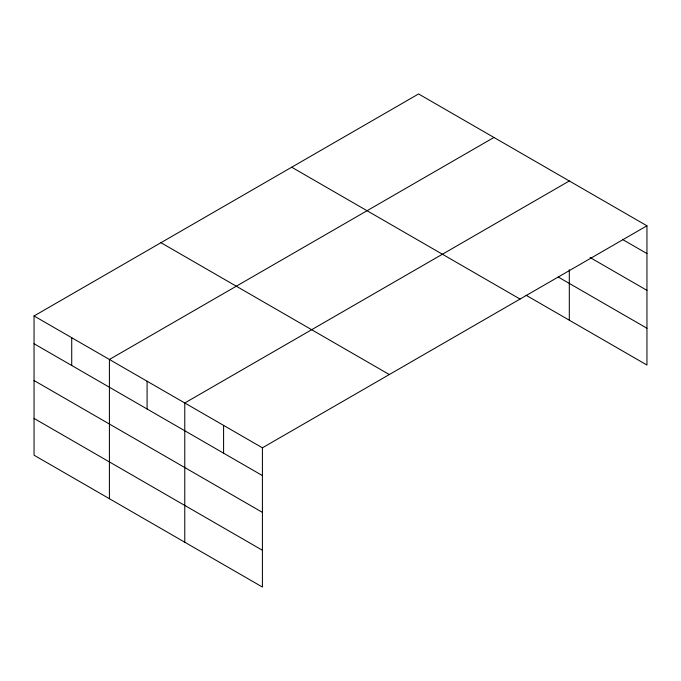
<?xml version="1.0" encoding="UTF-8"?>
<svg xmlns="http://www.w3.org/2000/svg" width="681" height="681" viewBox="0 0 681 681"><rect width="100%" height="100%" fill="white"/><g stroke="black" fill="none" stroke-linecap="round" stroke-linejoin="round"><path stroke-width="1.02" d="M646.95 225.794L418.585 93.952L34.05 315.967L34.05 455.206L262.415 587.048L262.415 447.809L646.95 225.794L646.95 365.033L526.115 295.273M493.946 137.46L109.411 359.474L109.411 498.713M569.307 180.967L184.772 402.982L184.772 542.221M622.57 239.499L646.95 253.57M590.069 257.52L646.95 290.353M558.275 277.056L646.95 328.251M291.689 167.22L520.054 299.061M160.946 242.7L389.311 374.541M34.05 315.967L262.415 447.809M34.05 343.743L262.415 475.585M34.05 380.526L262.415 512.367M34.05 418.423L262.415 550.265M569.307 269.736L569.307 320.206M223.589 425.395L223.589 453.171M147.087 381.224L147.087 409M71.726 337.716L71.726 365.493"/></g></svg>
